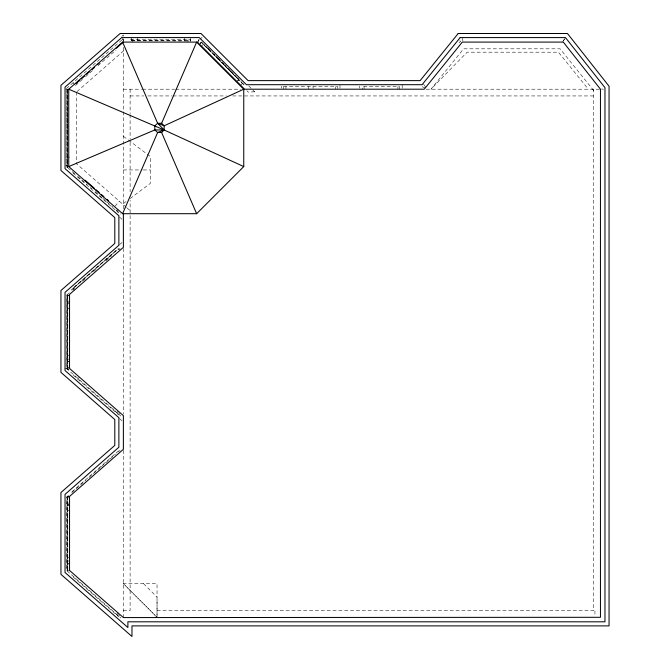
<?xml version="1.0" encoding="UTF-8"?>
<svg xmlns="http://www.w3.org/2000/svg" width="670" height="670" viewBox="0 0 670 670"><rect width="100%" height="100%" fill="white"/><g stroke="black" fill="none" stroke-linecap="round" stroke-linejoin="round"><path stroke-width="0.5" stroke-dasharray="3.35 2.51" d="M190.54 38.123L190.607 40.878L131.563 40.761L131.496 38.006M131.563 40.761L131.571 38.207M137.584 38.031L137.576 40.585M157.04 617.305L157.04 583.645L123.38 583.645L157.006 617.305L157.04 598.452M184.459 38.123L184.518 40.862L184.526 38.299M200.28 43.592L201.486 41.959L200.28 43.165M205.782 46.289L238.889 79.847L237.683 81.053M238.889 79.847L237.423 77.996M243.185 83.75L243.185 84.186L201.486 42.386M198.069 41.406L198.923 39.597L198.002 41.188M562.557 42.101L565.128 38.056M565.229 38.182L562.515 41.816M67.05 368.475L68.164 367.194L69.538 368.399M114.947 206.31L119.377 201.243M116.53 211.092L118.213 209.166M77.745 379.053L79.428 377.126M113.021 409.923L114.143 408.641M116.53 412.988L118.213 411.062M117.593 413.926L118.724 412.645M119.629 413.44L118.506 414.722L72.921 374.832M116.53 614.884L118.213 612.966M117.593 615.822L118.724 614.541M119.629 615.336L118.506 616.618L72.921 576.728M197.65 41.892L199.04 40.351M199.735 39.572L202.089 37.26M200.263 43.642L201.469 42.436L244.366 85.207L243.16 86.413M201.519 46.104L203.328 44.295M240.697 85.157L242.498 83.348M237.079 81.279L238.897 79.47M67.101 90.023L67.553 89.604M121.84 36.356L123.38 34.974L123.38 42.093M66.405 88.549L123.38 38.693M75.442 85.475L82.46 79.336M85.509 76.673L92.594 70.467M98.046 65.694L115.977 50.007M77.042 91.581L125.91 48.818M73.775 287.388L118.213 248.511L119.335 249.793M71.045 290.177L116.639 250.287M73.759 287.907L118.188 249.022M69.32 292.757L66.983 294.8L66.983 368.868L120.826 416.036M72.444 290.026L74.78 287.983M82.586 281.157L85.71 278.435M93.515 271.61L97.418 268.201M106.002 260.705L111.463 255.932M118.489 249.793L120.047 248.428M67.553 295.118L67.101 295.52L68.809 295.52M72.008 491.721L118.808 450.634M68.541 495.448L66.983 496.813L66.983 570.848L120.826 617.966M71.665 492.718L85.768 480.306M88.909 477.568L100.668 467.275M101.413 466.621L115.449 454.344M118.489 451.739L120.047 450.374M119.478 244.684L122.602 241.971M459.034 42.771L460.709 41.398L459.519 40.661M123.38 203.588L126.647 201.142M130.114 198.546L150.306 183.412L150.306 156.495L130.114 141.362M254.6 91.782L248.285 92.125L246.794 90.659M283.619 86.648L337.797 86.648L337.781 89.202M65.66 89.202L67.603 89.202M123.38 89.202L141.554 89.202M142.601 89.202L174.652 89.202M175.699 89.202L240.564 89.202M426.17 89.202L599.482 89.202M130.114 95.936L143.723 95.936M147.903 95.936L171.981 95.936M173.028 95.936L226.393 95.936M232.674 95.936L593.729 95.936M66.983 157.157L69.538 157.157M65.76 165.616L67.653 165.616M123.38 169.954L142.233 169.954M143.238 169.954L150.306 169.954M68.96 295.118L66.933 295.118L66.933 369.153L68.859 369.153M66.983 301.132L68.683 301.132M66.983 302.312L68.683 302.312M66.983 303.761L69.538 303.761M66.983 308.393L69.538 308.393M66.983 355.276L68.683 355.276M66.983 359.078L69.538 359.078M66.983 361.356L68.683 361.356M66.983 361.708L68.683 361.708M64.814 368.475L68.591 368.475M68.792 369.061L67.628 369.061L67.628 295.026M68.792 496.637L67.628 496.637L67.628 570.681M68.96 496.738L66.933 496.738L66.933 570.773L69.655 570.773M67.101 497.132L69.655 497.132M66.983 503.053L68.683 503.053M66.983 504.644L68.683 504.644M67.101 504.962L69.655 504.962M66.983 505.691L69.538 505.691M66.983 510.724L69.538 510.724M66.983 557.599L68.683 557.599M66.983 560.999L69.538 560.999M66.983 563.679L68.683 563.629M67.101 563.998L68.809 563.998M123.38 610.571L130.114 610.571L130.114 200.213M157.04 610.571L593.729 610.571L593.729 90.341L592.623 89.202M131.488 40.56L190.607 40.878M601.476 89.035L603.553 89.177M425.19 87.963L420.785 86.187M123.38 136.32L129.913 141.211M119.478 418.524L122.602 421.246M126.379 207.365L76.271 163.522L76.271 92.259M127.049 207.951L130.114 210.64M74.78 173.806L66.983 166.972L66.983 89.604M77.904 176.537L81.028 179.267M81.807 179.945L87.267 184.727M90.391 187.458L91.949 188.823M95.073 191.561L102.1 197.7M102.879 198.387L106.002 201.117M106.781 201.796L110.684 205.213M111.463 205.899L113.021 207.264M116.145 209.995L120.826 214.09M72.921 172.935L118.506 212.826M119.486 217.038L122.61 219.827M143.581 583.645L157.04 597.112M123.38 583.645L157.006 617.271M248.721 85.894L254.776 91.966M202.223 42.687L205.146 45.619M208.069 48.558L212.457 52.955M230.019 70.551L224.902 65.417L230.798 71.355M230.748 71.288L235.874 76.422M236.602 77.151L241.728 82.284M207.256 47.763L210.196 50.711M231.535 72.092L236.686 77.259M73.03 82.753L74.713 84.68M73.03 288.443L74.713 290.37M593.729 90.576L560.061 48.818L463.59 48.818L430.978 89.202L467.124 52.185L558.453 52.185L588.302 89.202M423.582 84.211L425.76 87.251M123.372 40.644L122.652 38.701L123.431 41.439M462.476 38.056L462.911 40.971M594.943 610.839L594.943 616.375M402.184 85.073L402.184 88.147M399.538 89.202L399.538 86.639L362.487 86.648L362.487 89.202M397.955 86.648L397.93 89.202M364.095 86.648L364.12 89.202M359.631 86.095L359.631 88.147M339.975 85.073L339.975 88.147M335.444 86.648L335.444 89.202M313.074 86.639L313.074 88.348M308.359 86.639L308.359 89.202M285.973 86.648L285.973 89.202M283.653 86.639L283.653 89.202M281.434 86.095L281.434 88.147M190.69 41.255L190.69 39.547L130.114 39.547L130.114 41.255M188.061 39.547L188.061 42.101M132.752 39.547L132.752 42.101M130.114 89.202L130.114 113.666M130.114 114.704L130.114 139.301M130.114 142.383L130.114 191.871M123.38 47.302L123.38 208.78M123.38 248.394L123.38 414.161M123.38 450.332L123.38 617.305M67.796 295.026L67.796 369.061M67.796 496.637L67.796 570.681M67.762 295.118L67.762 369.061M67.762 496.738L67.678 570.756M67.101 89.604L67.101 167.341M67.101 295.118L67.101 369.153M67.101 496.738L67.101 570.773M67.796 89.504L67.628 167.24L67.796 89.504M67.762 89.604L66.933 89.604L66.933 167.341L67.762 167.341L67.762 89.604M218.311 58.818L213.194 53.692L218.294 58.826M224.165 64.688L219.048 59.555L224.174 64.722"/><path stroke-width="1" d="M122.602 213.697L157.626 132.509L164.158 129.98L243.754 166.579L196.637 213.697L122.602 213.697L68.75 166.579L68.75 89.202L122.602 42.093L197.424 42.093L244.542 89.202L424.244 89.202L462.3 42.093L563.286 42.093L600.462 89.202L600.462 617.305L123.38 617.572L69.538 570.455L69.538 496.42L123.38 449.294L123.38 415.635L69.538 368.475L69.538 294.398L123.38 247.347L123.38 213.697M161.612 123.272L164.158 125.801L164.158 129.98L161.612 132.509L157.626 132.509L154.812 129.938L154.812 125.843L157.626 123.272L161.612 123.272L196.637 42.093L243.754 89.202L243.754 166.579M75.785 83.742L79.68 80.325M81.246 78.96L84.37 76.229M86.706 74.186L89.83 71.456M92.167 69.404L94.512 67.352M97.636 64.621L99.194 63.256M116.362 48.232L123.38 42.093M243.754 89.202L164.158 125.801L157.626 123.272L122.602 42.093M68.75 166.579L154.812 129.938L164.158 129.98L157.626 123.272M68.75 89.202L164.158 129.98M85.149 180.238L94.512 188.429M96.07 189.794L99.194 192.524M101.53 194.576L103.875 196.62M106.999 199.35L108.557 200.715M161.612 132.509L196.637 213.697M458.196 33.5L420.14 80.618L248.093 80.618L200.983 33.5L120.156 33.5L60.945 85.308L60.945 170.473L114.796 217.591L114.796 243.445L60.945 290.504L60.945 372.369L114.796 419.537L114.796 445.399L60.945 492.517L60.945 574.349L131.973 636.5L131.973 625.889L609.055 625.889L609.055 86.221L567.448 33.5L458.196 33.5M460.148 37.587L422.092 84.696L246.409 84.696L199.292 37.587L121.689 37.587L65.032 87.159L65.032 168.622L118.875 215.74L118.875 245.304L65.032 292.354L65.032 370.518L118.875 417.678L118.875 447.25L65.032 494.368L65.032 572.498L127.895 627.505L127.895 621.81L604.968 621.81L604.968 87.644L565.472 37.587L460.148 37.587"/></g></svg>
